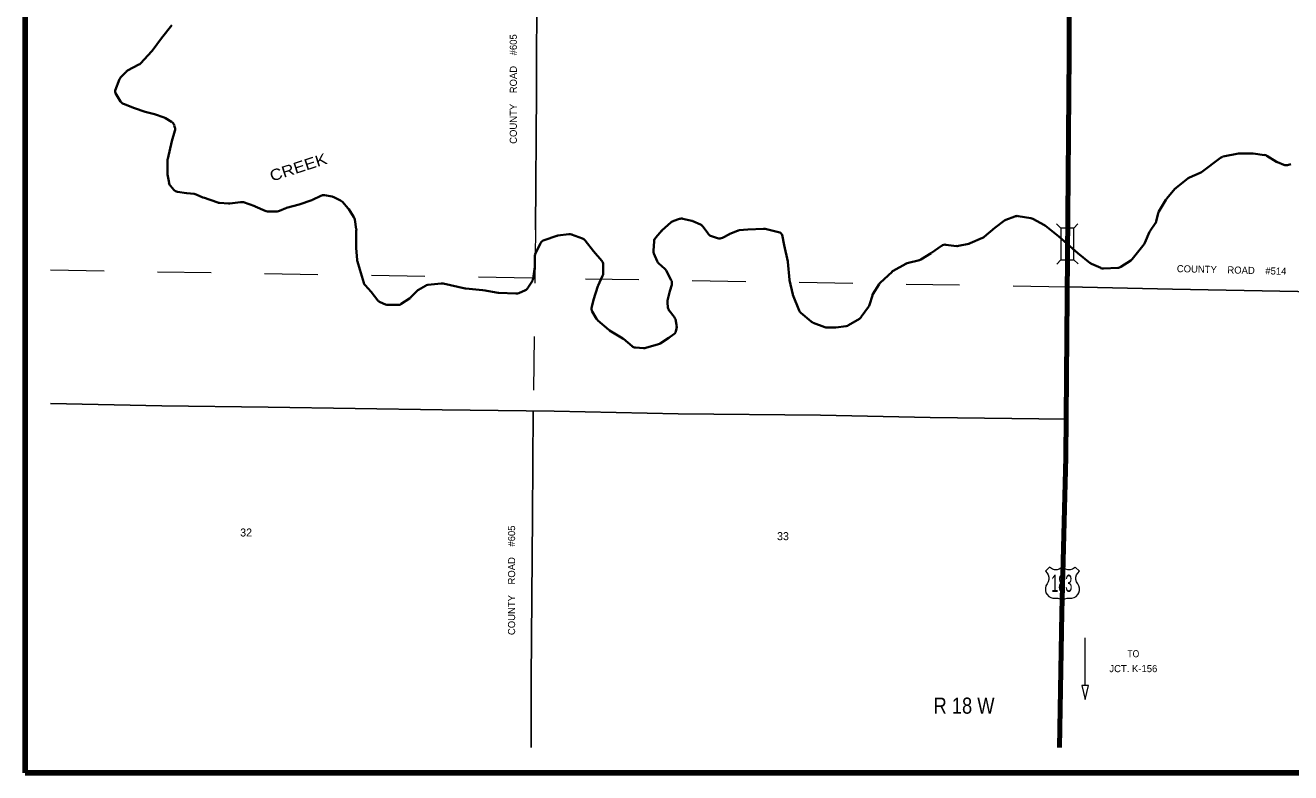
# Model space of a CAD drawing. Extents: x 291.99 to 296.49, y 2643.54 to 2647.48.
# Drawn here: x 291.988 to 294.354, y 2643.6 to 2644.998 of the extents above; entities that cross this region are included whole.
import ezdxf
from ezdxf.enums import TextEntityAlignment as Align

# ---------------------------------------------------------------- set-up
doc = ezdxf.new("R2010")
doc.units = 0
doc.header["$LTSCALE"] = 0.0061
doc.linetypes.add('MEDIUM_DASHED', pattern=[4.5, 3, -1.5])
for name, color, linetype, lineweight in [('11', 7, 'Continuous', 80), ('14', 7, 'Continuous', 25), ('15', 7, 'MEDIUM_DASHED', 13), ('19', 7, 'Continuous', 13), ('21', 7, 'Continuous', 25), ('25', 7, 'Continuous', 35), ('35', 7, 'Continuous', 13), ('48', 7, 'Continuous', 106), ('49', 7, 'Continuous', 13)]:
    doc.layers.add(name, color=color, linetype=linetype, lineweight=lineweight)
for name, color, linetype in [('29', 7, 'Continuous'), ('45', 7, 'Continuous'), ('46', 7, 'Continuous')]:
    doc.layers.add(name, color=color, linetype=linetype)

msp = doc.modelspace()

# ---------------------------------------------------------------- linework, layer by layer
at = {"layer": '11'}
msp.add_lwpolyline([(293.922159, 2643.64697), (293.926136, 2643.899242), (293.934091, 2644.189962), (293.937311, 2644.565909), (293.940341, 2644.94375), (293.940152, 2645.332955), (293.94678, 2645.626894), (293.944886, 2646.083902), (293.94678, 2646.529545), (293.94678, 2647.11572), (293.945455, 2647.434848)], dxfattribs=at)
at = {"layer": '14'}
for points in [[(292.942045, 2644.615341), (292.943939, 2644.874432), (292.944886, 2645.089773), (292.947159, 2645.415909), (292.948674, 2645.677462), (292.949432, 2645.991098), (292.950379, 2646.295644), (292.951894, 2646.473106), (292.951136, 2646.716477), (292.950189, 2646.963447), (292.948674, 2647.182197), (292.947917, 2647.434848)], [(295.823485, 2644.470644), (295.696402, 2644.47197), (295.464962, 2644.476894), (295.133712, 2644.482765), (294.870265, 2644.487689), (294.630492, 2644.49375), (294.367803, 2644.499621), (294.133144, 2644.504356), (293.936932, 2644.508712)], [(292.035606, 2644.29053), (292.24375, 2644.285985), (292.442235, 2644.283523), (292.767614, 2644.278598), (292.977462, 2644.276136), (293.208902, 2644.271212), (293.475, 2644.26875), (293.680114, 2644.263826), (293.934659, 2644.260795)], [(292.933902, 2643.64697), (292.934091, 2643.774432), (292.936364, 2644.079545), (292.937879, 2644.276705)]]:
    msp.add_lwpolyline(points, dxfattribs=at)
at = {"layer": '15'}
for p, q in [((292.942045, 2644.615341), (292.937879, 2644.276705)), ((292.035606, 2644.540152), (293.936932, 2644.508712))]:
    msp.add_line(p, q, dxfattribs=at)
at = {"layer": '19'}
msp.add_lwpolyline([(293.903409, 2643.98428), (293.895833, 2643.976515), (293.898864, 2643.973106), (293.900947, 2643.969697), (293.902273, 2643.965341), (293.902273, 2643.960985), (293.900947, 2643.956629), (293.898864, 2643.95303), (293.89678, 2643.949432), (293.895644, 2643.945076), (293.895644, 2643.94072), (293.89678, 2643.936174), (293.898864, 2643.932765), (293.902083, 2643.929545), (293.905682, 2643.927273), (293.909848, 2643.926136), (293.91875, 2643.926136), (293.922917, 2643.925), (293.926515, 2643.922917), (293.927841, 2643.922159), (293.932197, 2643.925), (293.936364, 2643.926136), (293.944886, 2643.926136), (293.949621, 2643.927273), (293.95322, 2643.929545), (293.95625, 2643.932765), (293.958523, 2643.936174), (293.959659, 2643.94072), (293.959659, 2643.945076), (293.958523, 2643.949432), (293.95625, 2643.95303), (293.954167, 2643.956629), (293.952841, 2643.960985), (293.952841, 2643.965341), (293.954167, 2643.969697), (293.95625, 2643.973106), (293.959659, 2643.976515), (293.951326, 2643.98428), (293.95, 2643.982765), (293.946212, 2643.980492), (293.942045, 2643.979356), (293.9375, 2643.979356), (293.933333, 2643.980492), (293.929545, 2643.982765), (293.927273, 2643.98428), (293.925189, 2643.982765), (293.921402, 2643.980492), (293.917424, 2643.979356), (293.912879, 2643.979356), (293.908712, 2643.980492), (293.905114, 2643.982765)], close=True, dxfattribs=at)
at = {"layer": '21'}
for p, q in [((293.916667, 2644.626136), (293.924811, 2644.618371)), ((293.956629, 2644.626515), (293.948864, 2644.618371)), ((293.924811, 2644.55928), (293.917045, 2644.551136)), ((293.948864, 2644.55928), (293.957008, 2644.551515))]:
    msp.add_line(p, q, dxfattribs=at)
at = {"layer": '21', "lineweight": 13}
msp.add_lwpolyline([(293.948864, 2644.55928), (293.948864, 2644.618371), (293.924811, 2644.618371), (293.924811, 2644.55928)], close=True, dxfattribs=at)
at = {"layer": '25'}
for p, q in [((292.203598, 2644.926515), (292.224621, 2644.949053)), ((292.166856, 2644.900947), (292.176894, 2644.910985)), ((292.179545, 2644.913068), (292.200758, 2644.924242)), ((292.156439, 2644.875947), (292.164205, 2644.89697)), ((292.166477, 2644.855492), (292.156818, 2644.871023)), ((292.261742, 2644.817235), (292.250379, 2644.824053)), ((292.267803, 2644.806818), (292.266856, 2644.810606)), ((292.254167, 2644.720265), (292.254167, 2644.745644)), ((294.1875, 2644.723295), (294.223295, 2644.75)), ((294.227841, 2644.752083), (294.256629, 2644.757955)), ((294.258712, 2644.758144), (294.282765, 2644.758144)), ((294.28428, 2644.757955), (294.305492, 2644.755114)), ((294.309848, 2644.753598), (294.32803, 2644.742424)), ((294.329735, 2644.741477), (294.341667, 2644.736742)), ((292.257008, 2644.70303), (292.254356, 2644.718371)), ((294.165152, 2644.713258), (294.185227, 2644.72197)), ((294.348674, 2644.736364), (294.354356, 2644.737689)), ((292.266098, 2644.689962), (292.259659, 2644.697538)), ((294.122159, 2644.672917), (294.138636, 2644.692424)), ((294.140341, 2644.693939), (294.1625, 2644.711742)), ((292.289583, 2644.683712), (292.272917, 2644.686364)), ((292.304167, 2644.682197), (292.290152, 2644.683712)), ((292.320076, 2644.675758), (292.307765, 2644.68125)), ((292.348485, 2644.666288), (292.321212, 2644.675379)), ((292.54072, 2644.678788), (292.525379, 2644.671023)), ((292.561932, 2644.677462), (292.547727, 2644.679735)), ((292.577841, 2644.670076), (292.565152, 2644.676515)), ((294.107955, 2644.649242), (294.121212, 2644.671402)), ((292.367992, 2644.664394), (292.351136, 2644.66572)), ((292.390909, 2644.667045), (292.370455, 2644.664394)), ((292.417235, 2644.65947), (292.396023, 2644.666667)), ((292.436553, 2644.650758), (292.418371, 2644.659091)), ((292.459091, 2644.649621), (292.441288, 2644.649621)), ((292.475189, 2644.655682), (292.463636, 2644.650568)), ((292.592045, 2644.655114), (292.58125, 2644.667424)), ((292.602841, 2644.638636), (292.593182, 2644.653788)), ((294.102652, 2644.630492), (294.106629, 2644.646212)), ((292.607197, 2644.616477), (292.604356, 2644.63428)), ((293.179356, 2644.614394), (293.195076, 2644.628788)), ((293.198864, 2644.631061), (293.211364, 2644.635606)), ((293.217803, 2644.635985), (293.23447, 2644.632008)), ((293.236742, 2644.631439), (293.250758, 2644.625)), ((293.82178, 2644.633902), (293.838447, 2644.640341)), ((293.844508, 2644.640909), (293.86875, 2644.636932)), ((293.872159, 2644.635606), (293.893939, 2644.624053)), ((294.091477, 2644.613258), (294.100947, 2644.626705)), ((292.958333, 2644.596023), (292.982008, 2644.603977)), ((292.984091, 2644.604356), (293.004356, 2644.607197)), ((293.009848, 2644.606439), (293.030114, 2644.598864)), ((293.167045, 2644.600758), (293.178598, 2644.613636)), ((293.271402, 2644.60322), (293.282765, 2644.599432)), ((293.291856, 2644.600189), (293.304735, 2644.607197)), ((293.305871, 2644.607765), (293.319886, 2644.613447)), ((293.37178, 2644.616856), (293.399053, 2644.610038)), ((293.755114, 2644.589962), (293.778409, 2644.600189)), ((294.081629, 2644.590909), (294.090341, 2644.611174)), ((292.941856, 2644.569318), (292.951705, 2644.590152)), ((293.162879, 2644.576136), (293.164015, 2644.593939)), ((293.682955, 2644.57197), (293.701705, 2644.585417)), ((293.709848, 2644.587311), (293.729356, 2644.584848)), ((293.733144, 2644.585038), (293.752841, 2644.589205)), ((294.057955, 2644.560227), (294.080114, 2644.588258)), ((293.06875, 2644.549811), (293.06875, 2644.533902)), ((293.169886, 2644.556439), (293.163826, 2644.571023)), ((293.183902, 2644.542424), (293.172727, 2644.552273)), ((293.413826, 2644.555114), (293.417045, 2644.52178)), ((293.610985, 2644.538258), (293.63447, 2644.551515)), ((293.637311, 2644.552652), (293.660038, 2644.558333)), ((293.663068, 2644.559659), (293.682386, 2644.571402)), ((293.982008, 2644.551705), (293.999242, 2644.54375)), ((294.036742, 2644.545833), (294.055303, 2644.557765)), ((293.067803, 2644.528977), (293.05947, 2644.510985)), ((293.196212, 2644.520833), (293.186364, 2644.539205)), ((293.586742, 2644.516098), (293.608902, 2644.536742)), ((294.004545, 2644.542614), (294.031061, 2644.543939)), ((292.723485, 2644.502841), (292.736364, 2644.510606)), ((292.740909, 2644.512121), (292.76572, 2644.514962)), ((292.769318, 2644.514773), (292.810606, 2644.505492)), ((292.811932, 2644.505303), (292.843371, 2644.502273)), ((292.92803, 2644.506629), (292.936364, 2644.519508)), ((293.417235, 2644.521023), (293.423485, 2644.494318)), ((293.573295, 2644.495076), (293.584659, 2644.513636)), ((292.651894, 2644.479924), (292.661742, 2644.475568)), ((292.691098, 2644.476515), (292.706629, 2644.486932)), ((292.708523, 2644.488447), (292.721212, 2644.501136)), ((292.844129, 2644.502083), (292.872159, 2644.497348)), ((292.873485, 2644.497348), (292.905682, 2644.495833)), ((292.910985, 2644.49678), (292.923295, 2644.502462)), ((293.189962, 2644.469697), (293.188826, 2644.478977)), ((293.423674, 2644.493561), (293.435417, 2644.464015)), ((293.566667, 2644.474621), (293.572159, 2644.492424)), ((292.666288, 2644.474621), (292.684848, 2644.474621)), ((293.048485, 2644.462311), (293.056439, 2644.448674)), ((293.201515, 2644.452273), (293.192235, 2644.464015)), ((293.438636, 2644.459659), (293.457765, 2644.443371)), ((293.551326, 2644.452083), (293.564962, 2644.471402)), ((293.058902, 2644.445833), (293.079545, 2644.42822)), ((293.206061, 2644.437689), (293.203788, 2644.447727)), ((293.205492, 2644.427462), (293.20625, 2644.433712)), ((293.461174, 2644.441288), (293.483144, 2644.432955)), ((293.487121, 2644.432386), (293.502083, 2644.432386)), ((293.503788, 2644.432386), (293.523295, 2644.435227)), ((293.527652, 2644.436742), (293.547917, 2644.448864)), ((293.080871, 2644.427083), (293.105303, 2644.411742)), ((293.106629, 2644.410985), (293.122727, 2644.397538)), ((293.129167, 2644.394886), (293.144508, 2644.39375)), ((293.148485, 2644.394129), (293.172538, 2644.401136))]:
    msp.add_line(p, q, dxfattribs=at)
for points in [[(292.225379, 2644.95), (292.242803, 2644.973864), (292.262311, 2644.997727)], [(292.248106, 2644.825), (292.229924, 2644.83125), (292.212121, 2644.835985), (292.192614, 2644.842614), (292.17178, 2644.850758)], [(292.254545, 2644.748106), (292.262311, 2644.780871), (292.267803, 2644.800568)], [(292.523864, 2644.670455), (292.500379, 2644.662689), (292.476894, 2644.656439)], [(293.255114, 2644.621402), (293.263068, 2644.610795), (293.265909, 2644.607197)], [(293.781061, 2644.601894), (293.800947, 2644.61875), (293.819129, 2644.632386)], [(293.895644, 2644.622917), (293.920833, 2644.602462), (293.956439, 2644.57178), (293.979545, 2644.55303)], [(292.607197, 2644.614773), (292.607197, 2644.581629), (292.608712, 2644.558523)], [(293.323106, 2644.614205), (293.339205, 2644.61553), (293.368371, 2644.617235)], [(293.40322, 2644.605682), (293.407386, 2644.586364), (293.413826, 2644.555871)], [(293.035227, 2644.595265), (293.050947, 2644.575189), (293.066098, 2644.557197)], [(292.60928, 2644.556061), (292.613636, 2644.541098), (292.621023, 2644.515909)], [(292.937879, 2644.524053), (292.940909, 2644.545833), (292.940909, 2644.564394)], [(292.623485, 2644.511553), (292.634848, 2644.498864), (292.647538, 2644.483144)], [(293.058902, 2644.50947), (293.050947, 2644.48428), (293.047348, 2644.471023)], [(293.189205, 2644.483144), (293.193561, 2644.500568), (293.19697, 2644.512311)], [(293.175379, 2644.402462), (293.191856, 2644.413068), (293.200947, 2644.419886)]]:
    msp.add_lwpolyline(points, dxfattribs=at)
for centre, radius, start, end in [((292.216289, 2644.956757), 0.011364, 316.99775, 323.76798), ((292.184934, 2644.90299), 0.011364, 118.09149, 135.02288), ((292.195364, 2644.934319), 0.011364, 298.09149, 316.99776), ((292.174912, 2644.89296), 0.011364, 135.02289, 159.459), ((292.161713, 2644.873926), 0.005682, 159.459, 211.58709), ((292.176085, 2644.861399), 0.011364, 211.58709, 248.18281), ((292.244572, 2644.814307), 0.011364, 59.01606, 71.55131), ((292.255852, 2644.807534), 0.011364, 15.9333, 59.01605), ((292.256969, 2644.803621), 0.011364, 344.06668, 15.9333), ((292.265574, 2644.745557), 0.011364, 166.61781, 180), ((294.230025, 2644.740976), 0.011364, 101.31873, 126.89187), ((294.258783, 2644.746732), 0.011364, 90, 101.31873), ((294.282815, 2644.746732), 0.011364, 82.39936, 90), ((294.303963, 2644.74391), 0.011364, 58.37206, 82.39936), ((294.334047, 2644.752074), 0.011364, 238.37207, 248.18281), ((292.265574, 2644.720276), 0.011364, 180, 189.4549), ((294.180664, 2644.732343), 0.011364, 293.21516, 306.89187), ((294.345923, 2644.74732), 0.011364, 248.18281, 284.04701), ((292.268129, 2644.704936), 0.011364, 189.4549, 221.16326), ((294.147393, 2644.685081), 0.011364, 128.68214, 139.7862), ((294.16962, 2644.702876), 0.011364, 113.21516, 128.68213), ((292.274613, 2644.697519), 0.011364, 221.16325, 261.24696), ((292.291272, 2644.694954), 0.011364, 261.24695, 264.28486), ((292.303087, 2644.670931), 0.011364, 66.02054, 84.28487), ((292.324729, 2644.686179), 0.011364, 246.02054, 251.55132), ((292.520315, 2644.681234), 0.011364, 288.44867, 296.58337), ((292.545891, 2644.668618), 0.011364, 80.53026, 116.58338), ((292.559991, 2644.666266), 0.011364, 63.41664, 80.53025), ((292.572701, 2644.659906), 0.011364, 41.61082, 63.41664), ((294.130886, 2644.665557), 0.011364, 139.7862, 149.05642), ((292.352068, 2644.677058), 0.011364, 251.55132, 265.23256), ((292.368917, 2644.675653), 0.011364, 265.23257, 277.60064), ((292.392391, 2644.655857), 0.011364, 71.55132, 97.60064), ((292.413593, 2644.648784), 0.011364, 65.20745, 71.55132), ((292.441339, 2644.661002), 0.011364, 245.20745, 270), ((292.459102, 2644.661002), 0.011364, 270, 293.97947), ((292.479889, 2644.645374), 0.011364, 104.94282, 113.97947), ((292.583599, 2644.647636), 0.011364, 32.45047, 41.61082), ((294.117653, 2644.643483), 0.011364, 149.05643, 165.9745), ((292.593167, 2644.632588), 0.011364, 8.73928, 32.45046), ((293.202736, 2644.620294), 0.011364, 109.99782, 132.29646), ((293.215283, 2644.62486), 0.011364, 76.99535, 109.99782), ((293.231947, 2644.621011), 0.011364, 65.5388, 76.99534), ((293.246079, 2644.614582), 0.011364, 36.84794, 65.5388), ((293.825932, 2644.623252), 0.011364, 111.05285, 126.89186), ((293.842617, 2644.629675), 0.011364, 80.53025, 111.05284), ((293.866873, 2644.625629), 0.011364, 61.9085, 80.53026), ((293.888556, 2644.614056), 0.011364, 50.88375, 61.9085), ((294.091663, 2644.633219), 0.011364, 325.02947, 345.97451), ((292.595911, 2644.614741), 0.011364, 359.91079, 8.73928), ((292.985535, 2644.593151), 0.011364, 97.60064, 108.44869), ((293.005932, 2644.595873), 0.011364, 69.4289, 97.60064), ((293.026196, 2644.588268), 0.011364, 38.13501, 69.42891), ((293.175431, 2644.593112), 0.011364, 138.03553, 176.18897), ((293.186998, 2644.605975), 0.011364, 132.29646, 138.03553), ((293.27497, 2644.613928), 0.011364, 216.84797, 251.55131), ((293.286341, 2644.610135), 0.011364, 251.55131, 298.62971), ((293.310107, 2644.597216), 0.011364, 111.81719, 118.62972), ((293.324134, 2644.602831), 0.011364, 95.19854, 111.81718), ((293.368934, 2644.605802), 0.011364, 75.95298, 93.01519), ((293.397625, 2644.60448), 0.005682, 12.23505, 75.95298), ((293.773807, 2644.610616), 0.011364, 293.64618, 310.25892), ((294.100826, 2644.606666), 0.011364, 145.02947, 156.81798), ((292.962023, 2644.585308), 0.011364, 108.44869, 154.81649), ((293.17425, 2644.575382), 0.011364, 176.18897, 202.60361), ((293.708381, 2644.576078), 0.011364, 82.86935, 125.55932), ((293.730798, 2644.596178), 0.011364, 262.86936, 282.10414), ((293.750466, 2644.600396), 0.011364, 282.10414, 293.64619), ((294.07127, 2644.595383), 0.011364, 321.73209, 336.81798), ((292.620096, 2644.559302), 0.011364, 183.81104, 196.68666), ((292.952217, 2644.564454), 0.011364, 154.81649, 180), ((293.057436, 2644.549866), 0.011364, 0, 40.21379), ((293.180325, 2644.56079), 0.011364, 202.60362, 228.34375), ((293.408237, 2644.554631), 0.005682, 5.43602, 11.87944), ((293.639985, 2644.541594), 0.011364, 104.04701, 119.37731), ((293.657194, 2644.569327), 0.011364, 284.04701, 301.62794), ((293.67642, 2644.581168), 0.011364, 301.62793, 305.55931), ((293.986733, 2644.561982), 0.011364, 231.31787, 245.20745), ((294.049085, 2644.567259), 0.011364, 302.75604, 321.73209), ((293.057436, 2644.533828), 0.011364, 335.24227, 0), ((293.176336, 2644.53392), 0.011364, 28.05348, 48.34375), ((293.616592, 2644.528424), 0.011364, 119.37731, 133.04789), ((294.003991, 2644.55401), 0.011364, 245.20746, 272.86468), ((294.030559, 2644.55534), 0.011364, 272.86468, 302.75604), ((292.631984, 2644.519149), 0.011364, 196.37716, 221.61081), ((292.729262, 2644.493136), 0.011364, 120.98396, 135.02288), ((292.74213, 2644.500864), 0.011364, 96.34521, 120.98396), ((292.766938, 2644.503622), 0.011364, 77.4615, 96.34521), ((292.813094, 2644.51664), 0.011364, 257.4615, 264.28486), ((292.918499, 2644.512725), 0.011364, 294.46119, 327.54952), ((292.926681, 2644.525592), 0.011364, 327.54953, 352.41135), ((293.069709, 2644.506172), 0.011364, 155.24226, 162.65899), ((293.186136, 2644.515529), 0.011364, 343.31334, 28.05348), ((293.422722, 2644.522374), 0.005682, 185.43602, 193.23031), ((293.594414, 2644.507709), 0.011364, 133.0479, 148.41291), ((292.656419, 2644.490372), 0.011364, 219.26699, 246.02052), ((292.700393, 2644.496399), 0.011364, 303.71119, 315.02288), ((292.842177, 2644.490888), 0.011364, 80.53026, 84.28487), ((292.874029, 2644.508617), 0.011364, 260.53026, 267.39536), ((292.906246, 2644.507151), 0.011364, 267.39536, 294.4612), ((293.200166, 2644.480313), 0.011364, 165.97452, 186.33519), ((293.429014, 2644.495609), 0.005682, 193.23032, 201.78564), ((293.583018, 2644.489174), 0.011364, 148.41291, 162.91013), ((292.666321, 2644.485967), 0.011364, 246.02051, 270), ((292.684758, 2644.485967), 0.011364, 270, 303.71118), ((293.058341, 2644.468107), 0.011364, 164.75649, 210.23653), ((293.201198, 2644.471024), 0.011364, 186.33518, 218.63749), ((293.446054, 2644.468286), 0.011364, 201.78564, 229.37609), ((293.555782, 2644.477925), 0.011364, 324.48397, 342.91012), ((293.066315, 2644.454427), 0.011364, 210.23652, 229.3761), ((293.192701, 2644.445254), 0.011364, 12.51914, 38.63749), ((293.194942, 2644.43516), 0.011364, 352.88062, 12.51913), ((293.465085, 2644.451961), 0.011364, 229.37609, 249.42891), ((293.487186, 2644.443666), 0.011364, 249.42891, 270), ((293.502131, 2644.443666), 0.011364, 270, 278.13651), ((293.521732, 2644.446469), 0.011364, 278.1365, 300.98395), ((293.54203, 2644.458658), 0.011364, 300.98395, 324.48396), ((293.086887, 2644.43678), 0.011364, 229.3761, 237.97404), ((293.099366, 2644.402167), 0.011364, 50.17193, 57.97404), ((293.194164, 2644.42893), 0.011364, 306.89185, 352.88061), ((293.129975, 2644.406233), 0.011364, 230.17193, 265.59779), ((293.145331, 2644.405051), 0.011364, 265.59779, 286.40193), ((293.169321, 2644.412113), 0.011364, 286.40194, 302.49193)]:
    msp.add_arc(centre, radius, start, end, dxfattribs=at)
at = {"layer": '35'}
msp.add_line((293.970076, 2643.762879), (293.970076, 2643.852083), dxfattribs=at)
msp.add_lwpolyline([(293.964015, 2643.762689), (293.970076, 2643.736364), (293.976326, 2643.762879)], close=True, dxfattribs=at)
at = {"layer": '48'}
msp.add_lwpolyline([(291.988258, 2643.599621), (291.988258, 2647.482197), (295.870833, 2647.482197), (295.870833, 2643.599621)], close=True, dxfattribs=at)

# ---------------------------------------------------------------- texts
at = {"layer": '19', "width": 0.55}
msp.add_text('183', height=0.0322, dxfattribs=at).set_placement((293.926326, 2643.937879), align=Align.CENTER)
at = {"layer": '29', "width": 1.15}
msp.add_text('CREEK', height=0.02083, rotation=17.86, dxfattribs=at).set_placement((292.501919, 2644.722289), align=Align.CENTER)
at = {"layer": '35', "width": 0.9}
msp.add_text('TO', height=0.01326, dxfattribs=at).set_placement((294.060133, 2643.81553), align=Align.CENTER)
at = {"layer": '35'}
msp.add_text('JCT. K-156', height=0.01326, dxfattribs=at).set_placement((294.060133, 2643.787689), align=Align.CENTER)
at = {"layer": '45'}
for s, p in [('32', (292.401136, 2644.041477)), ('33', (293.405019, 2644.034659))]:
    msp.add_text(s, height=0.01496, dxfattribs=at).set_placement(p, align=Align.CENTER)
at = {"layer": '46', "width": 0.85}
msp.add_text('R 18 W', height=0.03011, dxfattribs=at).set_placement((293.743561, 2643.710038), align=Align.CENTER)
at = {"layer": '49'}
for s, rotation, p in [('COUNTY    ROAD    #605', 90, (292.907386, 2644.878504)), ('COUNTY    ROAD    #514', 358.579, (294.243775, 2644.533503)), ('COUNTY    ROAD    #605', 90, (292.904167, 2643.959564))]:
    msp.add_text(s, height=0.01326, rotation=rotation, dxfattribs=at).set_placement(p, align=Align.CENTER)

doc.saveas('drawing.dxf')
